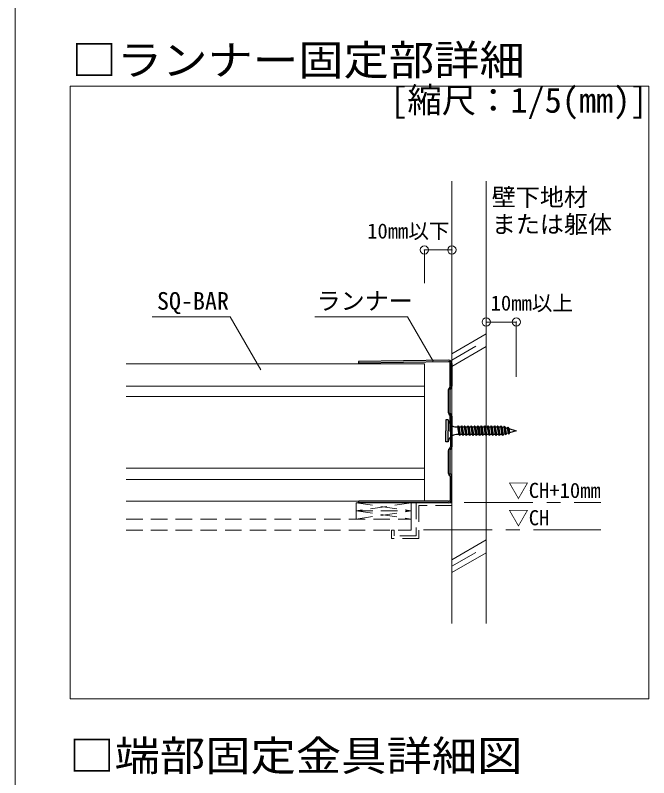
# Model space of a CAD drawing. Units: millimetres on the paper, with parts at other scales. Extents: x -195 to 195, y -135 to 132.
# Drawn here: x -195 to -148.9, y -71.7 to -16.2 of the extents above; entities that cross this region are included whole.
import ezdxf
from ezdxf.enums import TextEntityAlignment as Align

# ---------------------------------------------------------------- set-up
doc = ezdxf.new("R2010")
doc.units = ezdxf.units.MM
doc.header["$PDMODE"] = 32
doc.header["$PDSIZE"] = 0.6
for name, pattern in [('CHAIN1', [8, 5, -1, 1, -1]), ('DASHED1', [1.8, 1.2, -0.6]), ('DASHED2', [3, 2, -1])]:
    doc.linetypes.add(name, pattern=pattern)
for name, color, linetype, lineweight in [('3-2_野縁受け', 3, 'Continuous', 18), ('3-3_野縁', 2, 'Continuous', 25), ('3-5_寸法', 4, 'Continuous', 9), ('3-6_文字', 7, 'Continuous', 18), ('3-9_躯体他', 4, 'Continuous', 9), ('3-B_補強金具・金具・その他', 7, 'Continuous', 18), ('3-C_ビス・アンカーボルト・強調図形', 2, 'Continuous', 25), ('3-D_パネル', 4, 'Continuous', 9), ('F-3_野縁', 3, 'Continuous', 18)]:
    doc.layers.add(name, color=color, linetype=linetype, lineweight=lineweight)
doc.layers.add('F-6_文字', color=7, linetype='Continuous')
doc.styles.add('ＭＳ ゴシック', font='')
doc.styles.get('ＭＳ ゴシック').set_extended_font_data('MS Gothic')

msp = doc.modelspace()

# ---------------------------------------------------------------- linework, layer by layer
at = {"layer": '3-2_野縁受け'}
for p, q in [((-186.924, -41.6), (-165.218, -41.6)), ((-165.218, -41.6), (-165.218, -47.601)), ((-186.924, -43.219), (-165.218, -43.219)), ((-186.924, -43.982), (-165.218, -43.982)), ((-186.924, -49.189), (-165.218, -49.189)), ((-186.924, -50.012), (-165.218, -50.012)), ((-186.924, -51.6), (-165.218, -51.6))]:
    msp.add_line(p, q, dxfattribs=at)
msp.add_lwpolyline([(-171.688, -41.6), (-165.218, -41.6), (-165.218, -51.6)], dxfattribs=at)
at = {"layer": '3-3_野縁'}
for p, q in [((-163.473, -41.344), (-170.016, -41.435)), ((-170.016, -41.435), (-170.015, -41.545)), ((-163.468, -41.454), (-170.015, -41.545)), ((-163.328, -41.579), (-163.328, -43.24)), ((-163.488, -43.53), (-163.488, -45.124)), ((-163.357, -43.311), (-163.425, -43.379)), ((-163.378, -43.529), (-163.378, -45.126)), ((-163.348, -43.458), (-163.28, -43.39)), ((-163.357, -45.343), (-163.425, -45.275)), ((-163.348, -45.196), (-163.28, -45.265)), ((-163.328, -45.414), (-163.328, -47.64)), ((-163.218, -45.416), (-163.218, -47.639)), ((-163.357, -47.711), (-163.425, -47.779)), ((-163.488, -47.93), (-163.488, -49.524)), ((-163.488, -47.93), (-163.488, -49.524)), ((-163.378, -47.929), (-163.378, -49.526)), ((-163.348, -47.858), (-163.28, -47.79)), ((-163.357, -49.743), (-163.425, -49.675)), ((-163.348, -49.596), (-163.28, -49.665)), ((-163.328, -51.475), (-163.328, -49.814)), ((-163.218, -51.471), (-163.218, -49.816)), ((-163.462, -51.601), (-169.995, -51.6))]:
    msp.add_line(p, q, dxfattribs=at)
for points in [[(-163.218, -41.584), (-163.218, -41.585), (-163.218, -42.843), (-163.218, -43.239)], [(-163.473, -51.71), (-170.003, -51.71), (-169.995, -51.6)]]:
    msp.add_lwpolyline(points, dxfattribs=at)
for centre, radius, start, end in [((-163.458, -41.584), 0.24, 0, 93.7944), ((-163.454, -41.579), 0.126, 0, 93.7944), ((-163.428, -43.24), 0.1, 315, 0), ((-163.432, -43.239), 0.214, 315, 0), ((-163.274, -43.53), 0.214, 135, 180), ((-163.278, -43.529), 0.1, 135, 180), ((-163.274, -45.124), 0.214, 180, 225), ((-163.278, -45.126), 0.1, 180, 225), ((-163.428, -45.414), 0.1, 0, 45), ((-163.432, -45.416), 0.214, 0, 45), ((-163.428, -47.64), 0.1, 315, 0), ((-163.432, -47.639), 0.214, 315, 0), ((-163.274, -47.93), 0.214, 135, 180), ((-163.278, -47.929), 0.1, 135, 180), ((-163.274, -49.524), 0.214, 180, 224.9999), ((-163.278, -49.526), 0.1, 180, 224.9999), ((-163.428, -49.814), 0.1, 0, 44.9999), ((-163.432, -49.816), 0.214, 0, 44.9999), ((-163.458, -51.471), 0.24, 266.2056, 0), ((-163.454, -51.475), 0.126, 266.2056, 0)]:
    msp.add_arc(centre, radius, start, end, dxfattribs=at)
at = {"layer": '3-5_寸法'}
for p, q in [((-165.218, -33.317), (-163.218, -33.317)), ((-165.218, -33.317), (-165.218, -35.728)), ((-163.218, -33.317), (-163.218, -35.728)), ((-160.718, -38.561), (-158.528, -38.561)), ((-160.718, -38.561), (-160.718, -42.562)), ((-158.528, -38.561), (-158.528, -42.562))]:
    msp.add_line(p, q, dxfattribs=at)
at = {"layer": '3-5_寸法', "linetype": 'CHAIN1'}
for p, q in [((-162.317, -51.692), (-152.373, -51.692)), ((-165.28, -53.682), (-152.373, -53.682))]:
    msp.add_line(p, q, dxfattribs=at)
at = {"layer": '3-5_寸法', "color": 7}
for p in [(-165.218, -33.317), (-163.218, -33.317), (-160.718, -38.561), (-158.528, -38.561)]:
    msp.add_point(p, dxfattribs=at)
at = {"layer": '3-6_文字'}
for p, q in [((-179.35, -38.189), (-185.023, -38.189)), ((-179.35, -38.189), (-177.121, -42.05)), ((-166.444, -38.189), (-173.202, -38.189)), ((-166.444, -38.189), (-164.58, -41.419))]:
    msp.add_line(p, q, dxfattribs=at)
at = {"layer": '3-9_躯体他'}
for p, q in [((-163.218, -28.319), (-163.218, -60.508)), ((-160.718, -28.319), (-160.718, -60.508)), ((-163.218, -40.866), (-160.718, -39.422)), ((-163.218, -41.789), (-160.718, -40.346)), ((-163.218, -55.866), (-160.718, -54.422)), ((-163.218, -56.789), (-160.718, -55.346))]:
    msp.add_line(p, q, dxfattribs=at)
at = {"layer": '3-9_躯体他', "linetype": 'DASHED2'}
for p, q in [((-163.218, -41.328), (-160.718, -39.884)), ((-163.218, -56.328), (-160.718, -54.884))]:
    msp.add_line(p, q, dxfattribs=at)
at = {"layer": '3-B_補強金具・金具・その他', "linetype": 'DASHED1'}
for p, q in [((-170.181, -51.71), (-166.181, -51.71)), ((-170.181, -52.9), (-170.181, -51.71)), ((-166.181, -52.9), (-166.181, -51.71)), ((-163.218, -51.91), (-165.618, -51.91)), ((-165.618, -51.91), (-165.618, -54.31)), ((-163.218, -51.91), (-165.618, -51.91)), ((-165.618, -51.91), (-165.618, -54.31)), ((-163.218, -51.71), (-163.218, -51.91)), ((-170.181, -52.305), (-166.181, -52.305)), ((-167.418, -53.71), (-167.418, -54.11)), ((-167.418, -53.71), (-167.418, -54.11)), ((-165.618, -54.31), (-167.618, -54.31)), ((-165.618, -54.31), (-167.618, -54.31))]:
    msp.add_line(p, q, dxfattribs=at)
for points in [[(-163.218, -51.71), (-165.818, -51.71), (-165.818, -54.11), (-167.418, -54.11)], [(-163.218, -51.71), (-165.818, -51.71), (-165.818, -54.11), (-167.418, -54.11)], [(-167.418, -53.71), (-167.618, -53.71), (-167.618, -54.31)], [(-167.418, -53.71), (-167.618, -53.71), (-167.618, -54.31)]]:
    msp.add_lwpolyline(points, dxfattribs=at)
at = {"layer": '3-C_ビス・アンカーボルト・強調図形'}
for p, q in [((-163.338, -46.52), (-163.338, -41.376)), ((-163.648, -45.675), (-163.648, -46.475)), ((-163.483, -45.675), (-163.648, -45.675)), ((-163.483, -45.675), (-163.483, -46.475)), ((-163.648, -47.275), (-163.648, -46.475)), ((-163.483, -47.275), (-163.483, -46.475)), ((-162.888, -46.195), (-162.807, -46.195)), ((-162.768, -46.125), (-162.807, -46.195)), ((-162.807, -46.195), (-162.711, -46.755)), ((-162.768, -46.125), (-162.706, -46.195)), ((-162.768, -46.125), (-162.648, -46.825)), ((-162.706, -46.195), (-162.61, -46.755)), ((-162.706, -46.195), (-162.567, -46.195)), ((-162.528, -46.125), (-162.567, -46.195)), ((-162.567, -46.195), (-162.471, -46.755)), ((-162.528, -46.125), (-162.466, -46.195)), ((-162.528, -46.125), (-162.408, -46.825)), ((-162.466, -46.195), (-162.37, -46.755)), ((-162.466, -46.195), (-162.327, -46.195)), ((-162.288, -46.125), (-162.327, -46.195)), ((-162.327, -46.195), (-162.231, -46.755)), ((-162.288, -46.125), (-162.226, -46.195)), ((-162.288, -46.125), (-162.168, -46.825)), ((-162.226, -46.195), (-162.13, -46.755)), ((-162.226, -46.195), (-162.087, -46.195)), ((-162.048, -46.125), (-162.087, -46.195)), ((-162.087, -46.195), (-161.991, -46.755)), ((-162.048, -46.125), (-161.986, -46.195)), ((-162.048, -46.125), (-161.928, -46.825)), ((-161.986, -46.195), (-161.89, -46.755)), ((-161.986, -46.195), (-161.847, -46.195)), ((-161.808, -46.125), (-161.847, -46.195)), ((-161.847, -46.195), (-161.751, -46.755)), ((-161.808, -46.125), (-161.746, -46.195)), ((-161.808, -46.125), (-161.688, -46.825)), ((-161.746, -46.195), (-161.65, -46.755)), ((-161.746, -46.195), (-161.607, -46.195)), ((-161.568, -46.125), (-161.607, -46.195)), ((-161.607, -46.195), (-161.511, -46.755)), ((-161.568, -46.125), (-161.506, -46.195)), ((-161.568, -46.125), (-161.448, -46.825)), ((-161.506, -46.195), (-161.41, -46.755)), ((-161.506, -46.195), (-161.367, -46.195)), ((-161.328, -46.125), (-161.367, -46.195)), ((-161.367, -46.195), (-161.271, -46.755)), ((-161.328, -46.125), (-161.266, -46.195)), ((-161.328, -46.125), (-161.208, -46.825)), ((-161.266, -46.195), (-161.17, -46.755)), ((-161.266, -46.195), (-161.127, -46.195)), ((-161.088, -46.125), (-161.127, -46.195)), ((-161.127, -46.195), (-161.031, -46.755)), ((-161.088, -46.125), (-161.026, -46.195)), ((-161.088, -46.125), (-160.968, -46.825)), ((-161.026, -46.195), (-160.93, -46.755)), ((-161.026, -46.195), (-160.887, -46.195)), ((-160.848, -46.125), (-160.887, -46.195)), ((-160.887, -46.195), (-160.791, -46.755)), ((-160.848, -46.125), (-160.786, -46.195)), ((-160.848, -46.125), (-160.728, -46.825)), ((-160.786, -46.195), (-160.69, -46.755)), ((-160.786, -46.195), (-160.647, -46.195)), ((-160.608, -46.125), (-160.647, -46.195)), ((-160.647, -46.195), (-160.551, -46.755)), ((-160.608, -46.125), (-160.546, -46.195)), ((-160.608, -46.125), (-160.488, -46.825)), ((-160.546, -46.195), (-160.45, -46.755)), ((-160.546, -46.195), (-160.407, -46.195)), ((-160.368, -46.125), (-160.407, -46.195)), ((-160.407, -46.195), (-160.311, -46.755)), ((-160.368, -46.125), (-160.306, -46.195)), ((-160.368, -46.125), (-160.248, -46.825)), ((-160.306, -46.195), (-160.21, -46.755)), ((-160.306, -46.195), (-160.167, -46.195)), ((-160.128, -46.125), (-160.167, -46.195)), ((-160.167, -46.195), (-160.071, -46.755)), ((-160.128, -46.125), (-160.066, -46.195)), ((-160.128, -46.125), (-160.008, -46.825)), ((-160.066, -46.195), (-159.97, -46.755)), ((-160.066, -46.195), (-159.927, -46.195)), ((-159.888, -46.125), (-159.927, -46.195)), ((-159.927, -46.195), (-159.831, -46.755)), ((-159.888, -46.125), (-159.768, -46.825)), ((-159.888, -46.125), (-159.826, -46.195)), ((-159.826, -46.195), (-159.73, -46.755)), ((-159.826, -46.195), (-159.687, -46.195)), ((-159.648, -46.125), (-159.687, -46.195)), ((-159.687, -46.195), (-159.591, -46.755)), ((-159.648, -46.125), (-159.586, -46.195)), ((-159.648, -46.125), (-159.528, -46.825)), ((-159.586, -46.195), (-159.49, -46.755)), ((-159.586, -46.195), (-159.443, -46.219)), ((-159.404, -46.149), (-159.443, -46.219)), ((-159.443, -46.219), (-159.359, -46.708)), ((-159.404, -46.149), (-159.336, -46.249)), ((-159.404, -46.149), (-159.297, -46.778)), ((-159.336, -46.249), (-159.262, -46.681)), ((-159.336, -46.249), (-159.191, -46.29)), ((-159.152, -46.22), (-159.191, -46.29)), ((-159.191, -46.29), (-159.13, -46.644)), ((-159.152, -46.22), (-159.068, -46.714)), ((-162.711, -46.755), (-162.888, -46.755)), ((-162.711, -46.755), (-162.648, -46.825)), ((-162.61, -46.755), (-162.648, -46.825)), ((-162.471, -46.755), (-162.61, -46.755)), ((-162.471, -46.755), (-162.408, -46.825)), ((-162.37, -46.755), (-162.408, -46.825)), ((-162.231, -46.755), (-162.37, -46.755)), ((-162.231, -46.755), (-162.168, -46.825)), ((-162.13, -46.755), (-162.168, -46.825)), ((-161.991, -46.755), (-162.13, -46.755)), ((-161.991, -46.755), (-161.928, -46.825)), ((-161.89, -46.755), (-161.928, -46.825)), ((-161.751, -46.755), (-161.89, -46.755)), ((-161.751, -46.755), (-161.688, -46.825)), ((-161.65, -46.755), (-161.688, -46.825)), ((-161.511, -46.755), (-161.65, -46.755)), ((-161.511, -46.755), (-161.448, -46.825)), ((-161.41, -46.755), (-161.448, -46.825)), ((-161.271, -46.755), (-161.41, -46.755)), ((-161.271, -46.755), (-161.208, -46.825)), ((-161.17, -46.755), (-161.208, -46.825)), ((-161.031, -46.755), (-161.17, -46.755)), ((-161.031, -46.755), (-160.968, -46.825)), ((-160.93, -46.755), (-160.968, -46.825)), ((-160.791, -46.755), (-160.93, -46.755)), ((-160.791, -46.755), (-160.728, -46.825)), ((-160.69, -46.755), (-160.728, -46.825)), ((-160.551, -46.755), (-160.69, -46.755)), ((-160.551, -46.755), (-160.488, -46.825)), ((-160.45, -46.755), (-160.488, -46.825)), ((-160.311, -46.755), (-160.45, -46.755)), ((-160.311, -46.755), (-160.248, -46.825)), ((-160.21, -46.755), (-160.248, -46.825)), ((-160.071, -46.755), (-160.21, -46.755)), ((-160.071, -46.755), (-160.008, -46.825)), ((-159.97, -46.755), (-160.008, -46.825)), ((-159.831, -46.755), (-159.97, -46.755)), ((-159.831, -46.755), (-159.768, -46.825)), ((-159.73, -46.755), (-159.768, -46.825)), ((-159.591, -46.755), (-159.73, -46.755)), ((-159.591, -46.755), (-159.528, -46.825)), ((-159.49, -46.755), (-159.528, -46.825)), ((-159.359, -46.708), (-159.49, -46.755)), ((-159.359, -46.708), (-159.297, -46.778)), ((-159.262, -46.681), (-159.297, -46.778)), ((-159.13, -46.644), (-159.262, -46.681)), ((-159.13, -46.644), (-159.068, -46.714)), ((-159.033, -46.617), (-159.068, -46.714)), ((-163.483, -47.275), (-163.648, -47.275))]:
    msp.add_line(p, q, dxfattribs=at)
for points in [[(-159.152, -46.22), (-159.084, -46.32), (-159.033, -46.617)], [(-159.084, -46.32), (-158.528, -46.475), (-159.033, -46.617)]]:
    msp.add_lwpolyline(points, dxfattribs=at)
for centre, start, end in [((-162.888, -45.595), 187.6623, 270), ((-162.888, -47.355), 90, 172.3377)]:
    msp.add_arc(centre, 0.6, start, end, dxfattribs=at)
at = {"layer": '3-D_パネル', "linetype": 'DASHED1'}
for p, q in [((-170.181, -52.9), (-170.181, -51.71)), ((-166.181, -51.71), (-170.181, -52.305)), ((-170.181, -51.71), (-166.181, -52.305)), ((-166.181, -52.9), (-166.181, -51.71)), ((-170.181, -52.305), (-166.181, -52.305)), ((-170.181, -52.9), (-166.181, -52.305)), ((-170.181, -52.305), (-166.181, -52.9)), ((-186.924, -52.9), (-166.181, -52.9)), ((-166.181, -52.9), (-166.181, -53.7)), ((-186.924, -53.7), (-166.181, -53.7))]:
    msp.add_line(p, q, dxfattribs=at)
at = {"layer": 'F-3_野縁'}
for p, q in [((-195, 132.5), (-195, -132.5)), ((-191, -21.406), (-190.773, -21.406)), ((-191, -45.406), (-191, -21.406)), ((-190.773, -21.406), (-148.888, -21.406)), ((-148.888, -21.406), (-148.888, -65.969)), ((-191, -45.406), (-191, -65.969)), ((-191, -65.969), (-148.888, -65.969))]:
    msp.add_line(p, q, dxfattribs=at)

# ---------------------------------------------------------------- texts
at = {"layer": '3-5_寸法', "style": 'ＭＳ ゴシック'}
for s, p in [('10mm以下', (-169.383, -32.817)), ('10mm以上', (-160.398, -38.061)), ('▽CH+10mm', (-159.123, -51.692)), ('▽CH', (-159.123, -53.682))]:
    msp.add_text(s, height=1.1, dxfattribs=at).set_placement(p, align=Align.BOTTOM_LEFT)
at = {"layer": '3-6_文字', "style": 'ＭＳ ゴシック'}
for s, p in [('壁下地材', (-160.315, -30.505)), ('または躯体', (-160.315, -32.473)), ('SQ-BAR', (-184.683, -38.053)), ('ランナー', (-173.066, -38.053))]:
    msp.add_text(s, height=1.283, dxfattribs=at).set_placement(p, align=Align.BOTTOM_LEFT)
at = {"layer": 'F-6_文字', "style": 'ＭＳ ゴシック', "width": 1.1}
for s, p in [('□ランナー固定部詳細', (-190.903, -21.262)), ('□端部固定金具詳細図', (-191.075, -71.879))]:
    msp.add_text(s, height=2.199, dxfattribs=at).set_placement(p, align=Align.BOTTOM_LEFT)
at = {"layer": 'F-6_文字', "style": 'ＭＳ ゴシック'}
msp.add_text('[縮尺：1/5(mm)]', height=1.833, dxfattribs=at).set_placement((-167.703, -23.883), align=Align.BOTTOM_LEFT)

doc.saveas('drawing.dxf')
